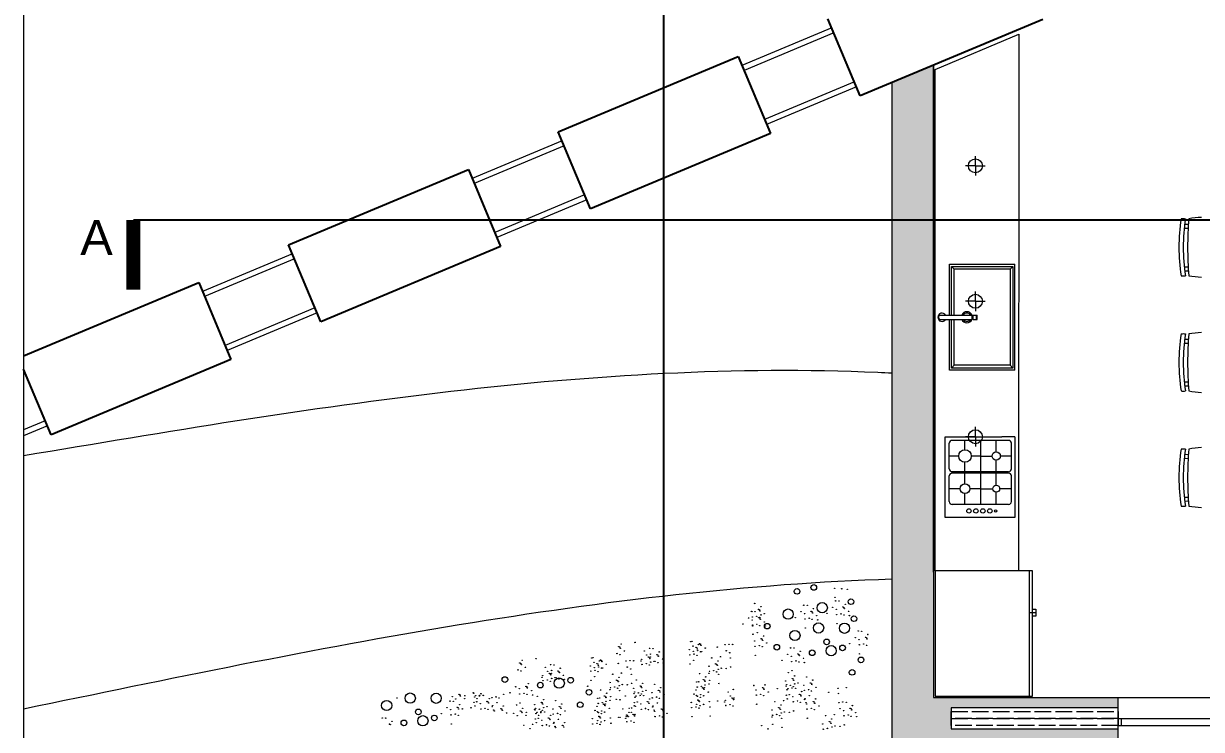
# Model space of a CAD drawing. Header units: millimetres. Extents: x 19901 to 59163, y 13732 to 30178.
# Drawn here: x 37666 to 38512, y 27767 to 28273 of the extents above; entities that cross this region are included whole.
import ezdxf

# ---------------------------------------------------------------- set-up
doc = ezdxf.new("R2010")
doc.units = ezdxf.units.MM
doc.linetypes.add('ACAD_ISO02W100', pattern=[15, 12, -3])
doc.layers.get('0').update_dxf_attribs({"lineweight": 18})
doc.layers.add('A-ANNO-SYMB', color=3, linetype='Continuous')
doc.layers.add('A-ANNO-TEXT', color=3, linetype='Continuous')
for name, color, linetype, lineweight in [('A-DOOR-FULL', 4, 'Continuous', 18), ('A-FURN', 8, 'Continuous', 13), ('CAMPITURA', 9, 'Continuous', 13), ('Curve di livello', 6, 'Continuous', 9), ('MURO', 1, 'Continuous', 25), ('PROIEZIONI', 145, 'Continuous', 13), ('Vegetazione', 53, 'Continuous', 9), ('Verde', 86, 'Continuous', 5), ('Vetro', 150, 'Continuous', 15), ('Wall', 255, 'Continuous', 20)]:
    doc.layers.add(name, color=color, linetype=linetype, lineweight=lineweight)
doc.styles.get("Standard").update_dxf_attribs({"font": 'arial.ttf'})

# ---------------------------------------------------------------- blocks, each defined once
blk = doc.blocks.new('luce')
at = {"layer": 'PROIEZIONI'}
for q in [(4127.26, 2661.44), (4120.26, 2654.44), (4127.26, 2647.44), (4134.26, 2654.44)]:
    blk.add_line((4127.26, 2654.44), q, dxfattribs=at)
blk.add_circle((4127.26, 2654.44), 5, dxfattribs=at)

msp = doc.modelspace()

# ---------------------------------------------------------------- hatches: boundary and pattern name
at = {"layer": 'CAMPITURA'}
h = msp.add_hatch(color=256, dxfattribs=at)
h.dxf.hatch_style = 1
h.paths.add_polyline_path([(38319.37, 28243.53), (38289.37, 28230.97), (38289.37, 27759.51), (38451.87, 27759.51), (38451.87, 27767.01), (38331.87, 27767.01), (38331.87, 27782.01), (38451.87, 27782.01), (38451.87, 27789.51), (38319.37, 27789.51)])

# ---------------------------------------------------------------- linework, layer by layer
for p, q in [((37665.82, 28856.17), (37665.82, 27963.23)), ((37665.82, 27963.23), (37665.82, 27781.42)), ((37665.82, 27781.37), (37665.78, 27650.63))]:
    msp.add_line(p, q)
at = {"layer": 'A-ANNO-SYMB'}
for p, q in [((38125.48, 28901.29), (38125.48, 26712.18)), ((39167.61, 28132.28), (37744.7, 28132.28))]:
    msp.add_line(p, q, dxfattribs=at)
at = {"layer": 'A-ANNO-SYMB', "const_width": 10}
msp.add_lwpolyline([(37744.7, 28082.28), (37744.7, 28132.28)], dxfattribs=at)
at = {"layer": 'A-DOOR-FULL', "linetype": 'ACAD_ISO02W100'}
for p, q in [((38331.87, 27774.51), (38331.87, 27779.51)), ((38331.87, 27779.51), (38451.87, 27779.51)), ((38331.87, 27769.51), (38331.87, 27774.51)), ((38331.87, 27774.51), (38451.87, 27774.51)), ((38451.87, 27774.51), (38331.87, 27774.51)), ((38451.87, 27779.51), (38451.87, 27774.51)), ((38451.87, 27774.51), (38451.87, 27769.51)), ((38451.87, 27769.51), (38331.87, 27769.51))]:
    msp.add_line(p, q, dxfattribs=at)
at = {"layer": 'A-DOOR-FULL'}
for p, q in [((38451.87, 27774.51), (38571.87, 27774.51)), ((38451.87, 27769.51), (38451.87, 27774.51)), ((38454.37, 27769.51), (38454.37, 27774.51)), ((38451.87, 27769.51), (38561.87, 27769.51))]:
    msp.add_line(p, q, dxfattribs=at)
at = {"layer": 'A-FURN'}
for p, q in [((38320.37, 28240.51), (38380.59, 28265.73)), ((38380.59, 28265.73), (38380.37, 27880.51)), ((38319.37, 27879.51), (38319.37, 28243.53)), ((38320.37, 27880.51), (38320.37, 28240.51)), ((38502.33, 28129.23), (38499.7, 28129.14)), ((38502.18, 28126.36), (38499.36, 28126.28)), ((38330.74, 28100.52), (38377.74, 28100.52)), ((38330.74, 28064.02), (38330.74, 28100.52)), ((38332.24, 28064.02), (38332.24, 28099.02)), ((38332.24, 28099.02), (38376.24, 28099.02)), ((38334.24, 28097.02), (38332.24, 28099.02)), ((38334.24, 28064.02), (38334.24, 28097.02)), ((38374.24, 28097.02), (38334.24, 28097.02)), ((38376.24, 28099.02), (38374.24, 28097.02)), ((38374.24, 28097.02), (38374.24, 28028.02)), ((38376.24, 28099.02), (38376.24, 28026.02)), ((38377.74, 28024.52), (38377.74, 28100.52)), ((38499.36, 28098.8), (38502.15, 28098.72)), ((38499.71, 28095.94), (38502.32, 28095.86)), ((38323.87, 28064.02), (38346.95, 28064.02)), ((38323.87, 28061.02), (38346.95, 28061.02)), ((38330.74, 28024.52), (38330.74, 28061.02)), ((38332.24, 28026.02), (38332.24, 28061.02)), ((38334.24, 28028.02), (38334.24, 28061.02)), ((38346.95, 28061.02), (38346.95, 28064.02)), ((38346.95, 28063.82), (38346.95, 28064.02)), ((38347.69, 28063.82), (38346.95, 28063.82)), ((38347.69, 28061.22), (38346.95, 28061.22)), ((38346.95, 28061.22), (38346.95, 28061.02)), ((38347.69, 28064.02), (38350.67, 28064.02)), ((38347.69, 28061.02), (38347.69, 28064.02)), ((38347.69, 28064.02), (38347.69, 28063.82)), ((38347.69, 28061.02), (38347.69, 28061.22)), ((38347.69, 28061.02), (38350.67, 28061.02)), ((38350.11, 28061.02), (38350.11, 28064.02)), ((38350.11, 28062.52), (38350.11, 28062.72)), ((38350.11, 28062.52), (38350.11, 28062.32)), ((38350.67, 28061.02), (38350.67, 28064.02)), ((38502.18, 28043.69), (38499.36, 28043.61)), ((38502.33, 28046.55), (38499.7, 28046.46)), ((38334.24, 28028.02), (38332.24, 28026.02)), ((38376.24, 28026.02), (38332.24, 28026.02)), ((38374.24, 28028.02), (38334.24, 28028.02)), ((38374.24, 28028.02), (38376.24, 28026.02)), ((38377.74, 28024.52), (38330.74, 28024.52)), ((38499.36, 28016.13), (38502.15, 28016.05)), ((38499.71, 28013.26), (38502.32, 28013.19)), ((38327.74, 27918.66), (38327.74, 27976.66)), ((38327.74, 27976.66), (38368.28, 27976.66)), ((38377.74, 27976.66), (38368.28, 27976.66)), ((38377.74, 27976.66), (38377.74, 27918.66)), ((38330.62, 27953.65), (38330.62, 27972.15)), ((38368.28, 27974.15), (38332.24, 27974.15)), ((38341.87, 27967.4), (38341.87, 27974.15)), ((38353.12, 27974.15), (38353.12, 27951.65)), ((38364.37, 27965.9), (38364.37, 27974.15)), ((38373.24, 27974.15), (38368.28, 27974.15)), ((38375.24, 27953.65), (38375.24, 27972.15)), ((38337.37, 27962.9), (38330.62, 27962.9)), ((38341.87, 27951.65), (38341.87, 27958.4)), ((38353.12, 27962.9), (38346.37, 27962.9)), ((38353.12, 27962.9), (38361.37, 27962.9)), ((38364.37, 27951.65), (38364.37, 27959.9)), ((38368.28, 27962.9), (38366.99, 27962.9)), ((38375.24, 27962.9), (38368.28, 27962.9)), ((38502.18, 27961.04), (38499.36, 27960.96)), ((38502.33, 27963.91), (38499.7, 27963.82)), ((38368.28, 27951.65), (38332.24, 27951.65)), ((38368.28, 27950.65), (38332.24, 27950.65)), ((38341.87, 27942.9), (38341.87, 27950.65)), ((38353.12, 27950.65), (38353.12, 27928.15)), ((38364.37, 27941.9), (38364.37, 27950.65)), ((38373.24, 27951.65), (38368.28, 27951.65)), ((38373.24, 27950.65), (38368.28, 27950.65)), ((38330.62, 27930.15), (38330.62, 27948.65)), ((38375.24, 27930.15), (38375.24, 27948.65)), ((38338.37, 27939.4), (38330.62, 27939.4)), ((38341.87, 27928.15), (38341.87, 27935.9)), ((38353.12, 27939.4), (38345.37, 27939.4)), ((38353.12, 27939.4), (38361.87, 27939.4)), ((38364.37, 27928.15), (38364.37, 27936.9)), ((38368.28, 27939.4), (38366.49, 27939.4)), ((38375.24, 27939.4), (38368.28, 27939.4)), ((38499.36, 27933.48), (38502.15, 27933.4)), ((38368.28, 27928.15), (38332.62, 27928.15)), ((38373.24, 27928.15), (38368.28, 27928.15)), ((38499.71, 27930.62), (38502.32, 27930.55)), ((38368.28, 27918.66), (38327.74, 27918.66)), ((38377.74, 27918.66), (38368.28, 27918.66)), ((38387.87, 27880.51), (38387.87, 27790.51)), ((38387.87, 27850.51), (38392.87, 27850.51)), ((38390.37, 27853.01), (38392.87, 27853.01)), ((38392.87, 27848.01), (38390.37, 27848.01)), ((38392.87, 27853.01), (38392.87, 27848.01))]:
    msp.add_line(p, q, dxfattribs=at)
msp.add_lwpolyline([(38390.37, 27880.51), (38320.37, 27880.51), (38320.37, 27790.51), (38390.37, 27790.51)], close=True, dxfattribs=at)
for centre, radius in [((38341.87, 27962.9), 4.5), ((38364.37, 27962.9), 3), ((38341.87, 27939.4), 3.5), ((38364.37, 27939.4), 2.5), ((38344.72, 27923.5), 1.6), ((38349.72, 27923.5), 1.6), ((38354.72, 27923.5), 1.6), ((38359.72, 27923.5), 1.6), ((38363.92, 27923.5), 0.8)]:
    msp.add_circle(centre, radius, dxfattribs=at)
for centre, radius, start, end in [((38630.81, 28112.6), 135.28, 171.22051, 188.63039), ((38498.67, 28122.36), 10.82, 81.51542, 98.24682), ((38633.93, 28112.6), 135.26, 171.21984, 188.6352), ((38758.27, 28112.46), 256.48, 175.35008, 184.51307), ((38522.99, 27989.96), 144.73, 94.47227, 98.08792), ((38498.66, 28103), 10.82, 261.51542, 278.24682), ((38523.25, 28235.62), 144.82, 261.79347, 265.42716), ((38325.37, 28062.52), 3, 30, 330), ((38343.24, 28062.52), 4, 22.02431, 157.97569), ((38343.24, 28062.52), 4, 202.02431, 337.97569), ((38343.24, 28062.52), 3, 30, 150), ((38343.24, 28062.52), 3, 210, 330), ((38522.99, 27907.29), 144.73, 94.47227, 98.08792), ((38630.81, 28029.92), 135.28, 171.22051, 188.63039), ((38498.67, 28039.69), 10.82, 81.51542, 98.24682), ((38633.93, 28029.93), 135.26, 171.21984, 188.6352), ((38758.27, 28029.79), 256.48, 175.35008, 184.51307), ((38498.66, 28020.33), 10.82, 261.51542, 278.24682), ((38523.25, 28152.94), 144.82, 261.79347, 265.42716), ((38332.82, 27971.96), 2.2, 94.97402, 175.02598), ((38373.05, 27971.96), 2.2, 4.97402, 85.02598), ((38630.81, 27947.28), 135.28, 171.22051, 188.63039), ((38498.67, 27957.04), 10.82, 81.51542, 98.24682), ((38633.93, 27947.28), 135.26, 171.21984, 188.6352), ((38758.27, 27947.14), 256.48, 175.35008, 184.51307), ((38522.99, 27824.64), 144.73, 94.47227, 98.08792), ((38332.82, 27953.85), 2.2, 184.97402, 265.02598), ((38332.82, 27948.46), 2.2, 94.97402, 175.02598), ((38373.05, 27953.85), 2.2, 274.97402, 355.02598), ((38373.05, 27948.46), 2.2, 4.97402, 85.02598), ((38332.82, 27930.35), 2.2, 184.97402, 265.02598), ((38373.05, 27930.35), 2.2, 274.97402, 355.02598), ((38498.66, 27937.68), 10.82, 261.51542, 278.24682), ((38523.25, 28070.3), 144.82, 261.79347, 265.42716)]:
    msp.add_arc(centre, radius, start, end, dxfattribs=at)
msp.add_open_spline([(38323.87, 28061.02), (38322.87, 28061.02), (38322.87, 28064.02), (38323.87, 28064.02)], degree=3, dxfattribs=at)
at = {"layer": 'Curve di livello'}
msp.add_open_spline([(37665.82, 27963.23), (37870.37, 27997.63), (38078.24, 28032.58), (38286.05, 28022.69), (38289.37, 28022.52)], degree=3, knots=[0, 0, 0, 0, 616.486041, 626.504857, 626.504857, 626.504857, 626.504857], dxfattribs=at)
msp.add_open_spline([(37665.82, 27781.42), (37874.52, 27824.78), (38083.23, 27868.13), (38289.37, 27874.65)], degree=3, dxfattribs=at)
at = {"layer": 'MURO'}
for p, q in [((38266.69, 28221.47), (38243.51, 28276.81)), ((38397.82, 28276.38), (38266.69, 28221.47)), ((38049.81, 28195.7), (38178.94, 28249.78)), ((38178.94, 28249.78), (38202.12, 28194.43)), ((38072.98, 28140.36), (38049.81, 28195.7)), ((38202.12, 28194.43), (38072.98, 28140.36)), ((37856.11, 28114.59), (37985.24, 28168.67)), ((37985.24, 28168.67), (38008.42, 28113.32)), ((37879.28, 28059.25), (37856.11, 28114.59)), ((38008.42, 28113.32), (37879.28, 28059.25)), ((37665.82, 28034.91), (37791.54, 28087.55)), ((37791.54, 28087.55), (37814.71, 28032.21)), ((37814.71, 28032.21), (37685.58, 27978.14)), ((37685.58, 27978.14), (37665.82, 28025.32))]:
    msp.add_line(p, q, dxfattribs=at)
at = {"layer": 'PROIEZIONI'}
for p, q in [((38451.87, 27789.51), (38669.37, 27789.51)), ((38451.87, 27767.01), (38451.87, 27782.01))]:
    msp.add_line(p, q, dxfattribs=at)
at = {"layer": 'Vegetazione'}
for centre, radius in [((38221.29, 27865.73), 2.02), ((38233.31, 27868.53), 2.02), ((38239.39, 27854.02), 3.67), ((38260, 27858.31), 2.02), ((38214.87, 27849.45), 3.67), ((38262.13, 27846.09), 2.02), ((38199.86, 27840.75), 2.02), ((38236.74, 27839.46), 3.67), ((38255.32, 27839.28), 3.67), ((38219.78, 27834.07), 3.67), ((38242.54, 27829.49), 2.02), ((38206.75, 27825.64), 2.02), ((38232.17, 27821.65), 2.02), ((38245.8, 27823.14), 3.67), ((38253.97, 27825.16), 2.02), ((38267.18, 27816.53), 2.02), ((38260.82, 27807.58), 2.02), ((38011.47, 27802.41), 2.02), ((38036.89, 27798.42), 2.02), ((38050.52, 27799.91), 3.67), ((38058.69, 27801.93), 2.02), ((37943.51, 27789.15), 3.67), ((37962.09, 27788.98), 3.67), ((38071.9, 27793.3), 2.02), ((37926.55, 27783.77), 3.67), ((37949.31, 27779.19), 2.02), ((38065.54, 27784.35), 2.02), ((37938.94, 27771.34), 2.02), ((37952.57, 27772.84), 3.67), ((37960.74, 27774.86), 2.02)]:
    msp.add_circle(centre, radius, dxfattribs=at)
at = {"layer": 'Verde'}
for centre in [(38248.26, 27867.93), (38253.42, 27867.58), (38257.42, 27867.26), (38190.88, 27857.06), (38248.46, 27861.43), (38248.94, 27858.91), (38251.45, 27858.76), (38255.89, 27856.44), (38188.52, 27851.35), (38188.9, 27851.09), (38191.03, 27851.2), (38192.25, 27847.88), (38193.62, 27852.75), (38194.26, 27852.47), (38194.74, 27851.63), (38195.31, 27854.74), (38195.46, 27848.88), (38197.69, 27849.65), (38224.06, 27851.1), (38226.14, 27855.8), (38226.66, 27849.67), (38228.64, 27855.65), (38231.39, 27851.33), (38232.03, 27851.05), (38232.5, 27850.22), (38233.08, 27853.33), (38235.45, 27848.24), (38242.78, 27849.9), (38246.87, 27854.21), (38249.47, 27852.78), (38249.78, 27849.06), (38252.82, 27849.58), (38254.2, 27854.44), (38254.84, 27854.16), (38254.94, 27848.7), (38255.31, 27853.33), (38258.26, 27851.35), (38258.94, 27848.38), (38182.36, 27842.34), (38186.45, 27846.65), (38189.05, 27845.22), (38189.21, 27847.36), (38189.36, 27841.5), (38189.41, 27840.86), (38192.4, 27842.01), (38193.78, 27846.88), (38194.36, 27847.01), (38194.42, 27846.6), (38194.52, 27841.14), (38194.89, 27845.76), (38197.84, 27843.79), (38198.52, 27840.82), (38219.97, 27846.79), (38226.97, 27845.95), (38227.18, 27839.45), (38230.02, 27846.47), (38232.13, 27845.59), (38236.13, 27845.27), (38249.98, 27842.56), (38189.56, 27835), (38192.76, 27836.01), (38195.51, 27831.7), (38196.15, 27831.42), (38197.2, 27833.7), (38263.12, 27832.54), (38265.2, 27837.24), (38265.72, 27831.11), (38267.7, 27837.09), (38270.45, 27832.77), (38271.09, 27832.49), (38271.57, 27831.65), (38272.14, 27834.77), (38093.28, 27825.97), (38093.92, 27825.69), (38094.4, 27824.85), (38094.97, 27827.96), (38097.35, 27822.87), (38105.01, 27829.06), (38111.66, 27822.97), (38115.33, 27824.78), (38117.84, 27824.62), (38143.91, 27823.89), (38144.99, 27829.62), (38145.89, 27829.86), (38146.52, 27826.43), (38146.83, 27822.71), (38148.64, 27825.55), (38149.28, 27825.27), (38149.76, 27824.43), (38149.87, 27823.22), (38150.33, 27827.54), (38151.24, 27828.09), (38151.88, 27827.81), (38152.36, 27826.97), (38155.31, 27825), (38164.02, 27825.7), (38169.62, 27827.41), (38170.39, 27823.07), (38172.46, 27827.76), (38174.97, 27827.61), (38190.78, 27830.04), (38191.09, 27826.32), (38194.14, 27826.83), (38196.25, 27825.96), (38196.63, 27830.58), (38199.57, 27828.61), (38216.59, 27825.17), (38219.1, 27825.02), (38223.54, 27822.7), (38259.03, 27828.23), (38266.03, 27827.39), (38269.08, 27827.9), (38271.19, 27827.03), (38022.18, 27814.25), (38023.87, 27816.25), (38033.91, 27817.35), (38073.89, 27817.91), (38074.79, 27818.15), (38075.42, 27814.72), (38079.23, 27815.83), (38080.14, 27816.38), (38080.78, 27816.1), (38081.26, 27815.26), (38091.91, 27821.1), (38094.03, 27820.23), (38098.52, 27815.7), (38101.36, 27816.05), (38103.87, 27815.9), (38109.16, 27815.76), (38109.68, 27817), (38113.26, 27820.08), (38114.41, 27818.66), (38115.05, 27818.38), (38115.52, 27817.54), (38115.86, 27818.65), (38116.1, 27820.65), (38116.17, 27814.93), (38118.47, 27815.56), (38119.21, 27815.44), (38120.58, 27820.31), (38121.22, 27820.03), (38121.32, 27814.57), (38121.7, 27819.19), (38122.27, 27822.31), (38124.65, 27817.22), (38125.32, 27814.25), (38144.22, 27820.17), (38147.03, 27816.21), (38147.27, 27820.68), (38149.38, 27819.81), (38151.98, 27822.35), (38152.7, 27822.45), (38160.07, 27817.99), (38164.5, 27815.67), (38166.3, 27818.75), (38172.99, 27821.64), (38173.3, 27817.92), (38191.3, 27819.82), (38210.43, 27816.16), (38214.52, 27820.47), (38217.12, 27819.05), (38217.43, 27815.32), (38220.48, 27815.84), (38221.85, 27820.71), (38222.49, 27820.43), (38222.59, 27814.97), (38222.96, 27819.59), (38225.91, 27817.61), (38226.59, 27814.65), (38266.24, 27820.89), (38020.81, 27809.39), (38022.82, 27813.97), (38022.93, 27808.51), (38023.3, 27813.14), (38026.25, 27811.16), (38040.56, 27811.26), (38042.15, 27808.36), (38043.31, 27806.94), (38043.95, 27806.66), (38044.23, 27813.06), (38044.42, 27805.83), (38044.76, 27806.94), (38045, 27808.94), (38046.74, 27812.91), (38049.48, 27808.6), (38050.12, 27808.32), (38050.6, 27807.48), (38051.17, 27810.59), (38072.81, 27812.17), (38073.12, 27808.45), (38075.73, 27810.99), (38076.17, 27808.97), (38077.54, 27813.83), (38078.18, 27813.56), (38078.28, 27808.1), (38078.66, 27812.72), (38078.77, 27811.51), (38080.88, 27810.64), (38081.6, 27810.74), (38084.2, 27813.28), (38088.97, 27806.28), (38092.92, 27813.99), (38095.19, 27807.04), (38099.29, 27811.35), (38101.89, 27809.93), (38102.2, 27806.2), (38109.99, 27813.27), (38113.04, 27813.79), (38115.15, 27812.92), (38144.43, 27813.66), (38151.25, 27806.67), (38157.96, 27806.94), (38158.09, 27812.02), (38158.4, 27808.3), (38161.44, 27808.81), (38162.81, 27813.68), (38163.45, 27813.4), (38163.55, 27807.94), (38163.93, 27812.56), (38164.65, 27809.82), (38164.96, 27806.1), (38166.87, 27810.59), (38170.49, 27810.37), (38173.5, 27811.42), (38215.09, 27807.38), (38217.64, 27808.82), (38019.24, 27797.24), (38026.57, 27797.48), (38027.21, 27797.2), (38028.26, 27799.47), (38038.06, 27804.05), (38038.58, 27805.28), (38038.89, 27801.56), (38041.93, 27802.08), (38044.05, 27801.2), (38045.07, 27803.21), (38047.37, 27803.85), (38048.11, 27803.73), (38050.22, 27802.86), (38053.54, 27805.5), (38054.22, 27802.54), (38070.96, 27797.66), (38073.33, 27801.95), (38075.93, 27804.49), (38086.99, 27800.31), (38090.34, 27797.1), (38091.71, 27801.96), (38092.35, 27801.69), (38092.83, 27800.85), (38093.4, 27803.96), (38093.55, 27798.11), (38095.77, 27798.87), (38099.39, 27798.65), (38102.4, 27799.7), (38105.93, 27802.06), (38108.67, 27797.74), (38109.31, 27797.47), (38110.36, 27799.74), (38118.99, 27798.99), (38149.27, 27800.7), (38150.69, 27800.82), (38152.62, 27797.49), (38153.99, 27802.36), (38154.63, 27802.08), (38155.11, 27801.24), (38155.12, 27798.5), (38155.68, 27804.36), (38158.06, 27799.27), (38158.6, 27801.8), (38165.16, 27799.6), (38190.25, 27798.16), (38198.19, 27798.63), (38213.11, 27801.41), (38213.42, 27797.69), (38213.75, 27798.8), (38216.46, 27798.2), (38217.83, 27803.07), (38218.47, 27802.79), (38218.57, 27797.33), (38218.95, 27801.95), (38219.52, 27805.07), (38219.59, 27799.34), (38221.89, 27799.98), (38226.16, 27798.34), (38228.14, 27804.31), (38230.89, 27800), (38231.53, 27799.72), (38232.01, 27798.88), (38232.58, 27802), (37933.95, 27789.15), (37973.73, 27790.09), (37978.46, 27791.75), (37979.09, 27791.47), (37979.57, 27790.63), (37982.52, 27788.65), (37982.7, 27790.78), (37988.77, 27792.99), (37989.06, 27792.55), (37989.7, 27789.94), (37990.52, 27790.82), (37991.51, 27788.67), (37993.2, 27790.67), (37993.37, 27791.17), (37994.22, 27792.2), (37995.87, 27791.02), (38000.31, 27788.7), (38002.12, 27789.48), (38005.16, 27790), (38007.28, 27789.13), (38010.6, 27791.77), (38015.15, 27792.93), (38021.84, 27795.82), (38022.15, 27792.09), (38025.2, 27792.61), (38027.31, 27791.74), (38027.69, 27796.36), (38030.63, 27794.38), (38031.31, 27791.42), (38034.83, 27790.35), (38078.17, 27788.99), (38079.59, 27789.11), (38080.15, 27794.96), (38082.89, 27790.65), (38083.53, 27790.37), (38084.01, 27789.53), (38084.58, 27792.64), (38086.86, 27795.23), (38087.3, 27796.58), (38087.5, 27790.08), (38092.45, 27796.23), (38093.86, 27794.39), (38097.9, 27790.59), (38103.95, 27796.09), (38104.26, 27792.36), (38104.59, 27793.47), (38104.9, 27789.75), (38105.72, 27790.63), (38107.3, 27792.88), (38108.56, 27790.98), (38109.41, 27792.01), (38109.79, 27796.63), (38110.43, 27794.02), (38111.07, 27790.83), (38112.74, 27794.65), (38117.01, 27793.01), (38117.32, 27789.29), (38120.36, 27789.81), (38121.73, 27794.67), (38122.37, 27794.4), (38122.47, 27788.94), (38122.85, 27793.56), (38123.42, 27796.67), (38125.8, 27791.58), (38147.32, 27791.96), (38148.71, 27794.85), (38149.02, 27791.12), (38149.58, 27796.98), (38149.78, 27790.48), (38151.75, 27789.64), (38152.06, 27791.64), (38153.44, 27796.51), (38154.08, 27796.23), (38154.18, 27790.77), (38154.55, 27795.39), (38154.73, 27796.62), (38157.5, 27793.41), (38171.82, 27793.51), (38173.41, 27790.62), (38174.56, 27789.2), (38175.2, 27788.92), (38175.48, 27795.32), (38176.01, 27789.19), (38191.78, 27794.97), (38192.09, 27791.25), (38195.13, 27791.76), (38196.5, 27796.63), (38197.14, 27796.35), (38197.24, 27790.89), (38197.62, 27795.51), (38200.57, 27793.54), (38207.05, 27795.91), (38213.62, 27791.19), (38214.06, 27795.07), (38214.88, 27795.95), (38215.65, 27791.61), (38217.72, 27796.31), (38218.25, 27790.18), (38220.23, 27796.15), (38222.97, 27791.84), (38223.61, 27791.56), (38224.09, 27790.72), (38224.66, 27793.84), (38226.47, 27794.62), (38227.04, 27788.75), (38229.52, 27795.13), (38230.18, 27790.9), (38231.63, 27794.26), (38234.95, 27796.91), (38244.1, 27793.24), (38250.79, 27796.13), (38251.1, 27792.41), (38256.63, 27796.67), (37969.89, 27782.23), (37971.97, 27786.93), (37972.49, 27780.81), (37974.47, 27786.78), (37976.21, 27788.41), (37977.22, 27782.47), (37977.86, 27782.19), (37978.34, 27781.35), (37978.91, 27784.46), (37980.97, 27781.4), (37987.2, 27782.16), (37989.26, 27786.05), (37989.91, 27783.44), (37991.29, 27786.47), (37993.89, 27785.05), (37994.2, 27781.33), (37997.25, 27781.84), (37998.62, 27786.71), (37999.26, 27786.43), (37999.36, 27780.97), (37999.74, 27785.59), (38002.32, 27782.98), (38002.68, 27783.61), (38003.36, 27780.65), (38005.83, 27785.77), (38008.57, 27781.45), (38009.21, 27781.17), (38009.69, 27780.33), (38010.26, 27783.45), (38019.81, 27784.15), (38022.36, 27785.59), (38024.24, 27781.84), (38032.85, 27784.37), (38032.87, 27781.08), (38033.16, 27780.65), (38033.49, 27781.76), (38036.2, 27781.16), (38037.57, 27786.03), (38038.21, 27785.75), (38038.31, 27780.29), (38038.69, 27784.91), (38039.26, 27788.03), (38039.33, 27782.3), (38041.64, 27782.94), (38045.91, 27781.3), (38047.89, 27787.28), (38050.63, 27782.96), (38051.27, 27782.68), (38051.75, 27781.84), (38052.32, 27784.96), (38076.22, 27780.25), (38077.61, 27783.13), (38078.48, 27785.26), (38081.52, 27785.78), (38082.34, 27784.79), (38082.98, 27784.51), (38083.45, 27783.68), (38083.63, 27784.91), (38084.02, 27786.79), (38086.4, 27781.7), (38086.96, 27787.55), (38091.41, 27788.21), (38094.06, 27787.89), (38096.17, 27781.21), (38100.71, 27781.8), (38102.4, 27781.97), (38104.38, 27783.6), (38104.46, 27785.86), (38105.1, 27783.25), (38106.49, 27786.28), (38109.09, 27784.86), (38109.4, 27781.13), (38112.44, 27781.65), (38113.82, 27786.51), (38114.46, 27786.24), (38114.56, 27780.78), (38114.93, 27785.4), (38115.5, 27788.51), (38117.52, 27782.79), (38117.88, 27783.42), (38118.56, 27780.46), (38121.03, 27785.57), (38123.77, 27781.26), (38124.41, 27780.98), (38125.46, 27783.26), (38145.34, 27785.99), (38145.65, 27782.26), (38148.69, 27782.78), (38149.22, 27784.62), (38150.06, 27787.64), (38150.7, 27787.37), (38150.81, 27781.91), (38151.18, 27786.53), (38151.67, 27783.64), (38154.13, 27784.55), (38158.36, 27786.52), (38158.67, 27782.8), (38164.21, 27787.07), (38169.31, 27786.31), (38169.83, 27787.54), (38170.15, 27783.81), (38173.19, 27784.33), (38175.3, 27783.46), (38175.68, 27788.08), (38192.29, 27784.75), (38203.35, 27780.56), (38205.33, 27786.53), (38208.07, 27782.22), (38208.71, 27781.94), (38209.19, 27781.1), (38209.76, 27784.22), (38211.56, 27787.3), (38214.26, 27788.57), (38218.56, 27786.46), (38221.6, 27786.97), (38223.72, 27786.1), (38226.68, 27788.12), (38227.72, 27785.78), (38228.2, 27784.92), (38228.51, 27781.2), (38231.56, 27781.72), (38232.93, 27786.58), (38233.57, 27786.3), (38233.67, 27780.85), (38234.04, 27785.47), (38234.62, 27788.58), (38236.99, 27783.49), (38251.31, 27785.91), (38252.07, 27781.56), (38254.15, 27786.26), (38256.66, 27786.11), (38259.4, 27781.79), (38260.04, 27781.51), (38260.52, 27780.68), (38261.09, 27783.79), (37923.36, 27774.87), (37925.87, 27774.72), (37930.31, 27772.4), (37965.8, 27777.92), (37972.8, 27777.08), (37975.85, 27777.6), (37977.96, 27776.73), (38003.85, 27779.79), (38012.64, 27778.36), (38017.83, 27778.18), (38020.31, 27776.5), (38022.55, 27779.84), (38023.19, 27779.56), (38023.67, 27778.72), (38026.62, 27776.75), (38026.8, 27778.87), (38033.36, 27774.15), (38033.8, 27778.04), (38034.62, 27778.91), (38035.39, 27774.57), (38035.61, 27776.77), (38037.3, 27778.77), (38037.46, 27779.27), (38037.99, 27773.14), (38039.97, 27779.12), (38042.72, 27774.8), (38043.36, 27774.52), (38043.83, 27773.69), (38044.4, 27776.8), (38046.22, 27777.58), (38046.78, 27771.71), (38049.26, 27778.09), (38049.93, 27773.86), (38051.37, 27777.22), (38054.69, 27779.87), (38074.24, 27774.27), (38077.92, 27779.41), (38078.12, 27772.91), (38078.68, 27778.76), (38078.96, 27775.93), (38079.6, 27775.65), (38080.08, 27774.81), (38080.57, 27771.92), (38080.65, 27777.93), (38080.96, 27779.93), (38083.03, 27772.84), (38083.08, 27779.05), (38087.26, 27774.81), (38093.11, 27775.35), (38094.19, 27775.24), (38098.21, 27774.59), (38098.73, 27775.82), (38098.91, 27776.89), (38099.04, 27772.1), (38099.55, 27776.62), (38100.03, 27775.78), (38100.6, 27778.89), (38102.09, 27772.62), (38102.31, 27778.9), (38103.46, 27777.48), (38104.1, 27777.2), (38104.2, 27771.75), (38104.58, 27776.37), (38104.91, 27777.48), (38119.05, 27779.6), (38119.36, 27775.88), (38122.4, 27776.39), (38124.51, 27775.52), (38124.89, 27780.14), (38127.83, 27778.17), (38145.85, 27775.76), (38158.88, 27776.3), (38203.22, 27775.48), (38203.66, 27776.84), (38206.7, 27777.35), (38208.81, 27776.48), (38209.91, 27778.37), (38210.22, 27774.64), (38212.14, 27779.13), (38215.75, 27778.91), (38218.76, 27779.96), (38228.72, 27774.7), (38241.75, 27776.49), (38244.5, 27772.17), (38245.14, 27771.89), (38246.19, 27774.17), (38247.98, 27777.25), (38254.68, 27780.13), (38254.99, 27776.41), (38258.03, 27776.93), (38260.14, 27776.05), (38263.46, 27778.7), (38264.14, 27775.73), (37928.62, 27770.4), (37929.26, 27770.12), (37973.01, 27770.58), (38025.07, 27769.5), (38029.5, 27767.18), (38031.3, 27770.26), (38034, 27771.54), (38038.3, 27769.42), (38041.34, 27769.93), (38043.46, 27769.06), (38046.42, 27771.08), (38047.46, 27768.74), (38047.95, 27767.89), (38052.67, 27769.55), (38053.31, 27769.27), (38053.79, 27768.43), (38054.36, 27771.54), (38074.55, 27770.55), (38077.59, 27771.06), (38079.7, 27770.19), (38087.57, 27771.09), (38195.95, 27769.36), (38200.38, 27767.04), (38203.86, 27770.34), (38210.42, 27768.14), (38239.77, 27770.51), (38240.08, 27766.79), (38243.13, 27767.31), (38245.61, 27771.06), (38246.34, 27768.32), (38248.56, 27769.08), (38252.18, 27768.86), (38255.19, 27769.91)]:
    msp.add_circle(centre, 0.158, dxfattribs=at)
at = {"layer": 'Vetro'}
for p, q in [((38246.22, 28270.36), (38181.65, 28243.32)), ((38247.76, 28266.67), (38183.19, 28239.63)), ((38262.44, 28231.62), (38197.87, 28204.58)), ((38263.98, 28227.93), (38199.42, 28200.89)), ((38052.51, 28189.25), (37987.94, 28162.21)), ((38054.06, 28185.56), (37989.49, 28158.52)), ((38068.73, 28150.5), (38004.17, 28123.47)), ((38070.28, 28146.82), (38005.71, 28119.78)), ((37858.81, 28108.13), (37794.24, 28081.1)), ((37860.35, 28104.45), (37795.79, 28077.41)), ((37875.03, 28069.39), (37810.46, 28042.36)), ((37876.58, 28065.7), (37812.01, 28038.67)), ((37666.65, 28023.33), (37665.82, 28022.99)), ((37681.33, 27988.28), (37665.82, 27981.79)), ((37682.87, 27984.59), (37665.82, 27977.45))]:
    msp.add_line(p, q, dxfattribs=at)
at = {"layer": 'Wall'}
for p, q in [((38319.37, 28243.53), (38319.37, 27789.51)), ((38289.37, 28230.97), (38289.37, 27759.51)), ((38319.37, 27789.51), (38451.87, 27789.51)), ((38451.87, 27782.01), (38451.87, 27789.51)), ((38451.87, 27782.01), (38331.87, 27782.01)), ((38331.87, 27782.01), (38331.87, 27767.01)), ((38331.87, 27767.01), (38451.87, 27767.01)), ((38451.87, 27759.51), (38451.87, 27767.01))]:
    msp.add_line(p, q, dxfattribs=at)

# ---------------------------------------------------------------- block references
at = {"layer": 'PROIEZIONI'}
for p in [(34222.11, 25516.82), (34222.11, 25419.57), (34222.11, 25322.32)]:
    msp.add_blockref('luce', p, dxfattribs=at)

# ---------------------------------------------------------------- texts
at = {"layer": 'A-ANNO-TEXT', "insert": (37706.53, 28132.28), "char_height": 25, "attachment_point": 1}
msp.add_mtext_dynamic_manual_height_columns('A', width=92.544, gutter_width=12.5, heights=[0], dxfattribs=at)

doc.saveas('drawing.dxf')
